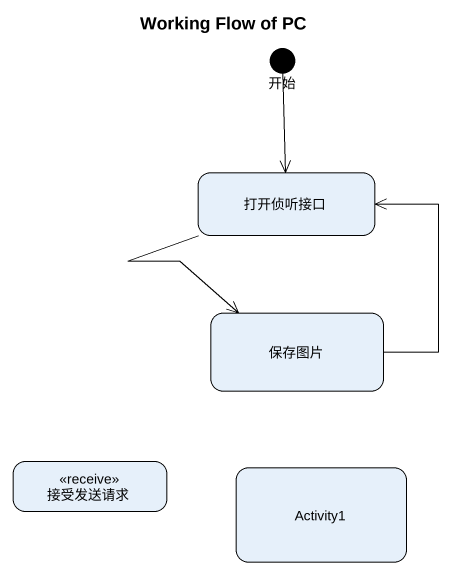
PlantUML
@startuml
title Working Flow of PC
hide empty description
state 开始 <<start>>
state 打开侦听接口
state 保存图片
state 接受发送请求 <<receive>>
state Activity1
开始 --> 打开侦听接口
打开侦听接口 --> 保存图片
保存图片 -up-> 打开侦听接口
@enduml
